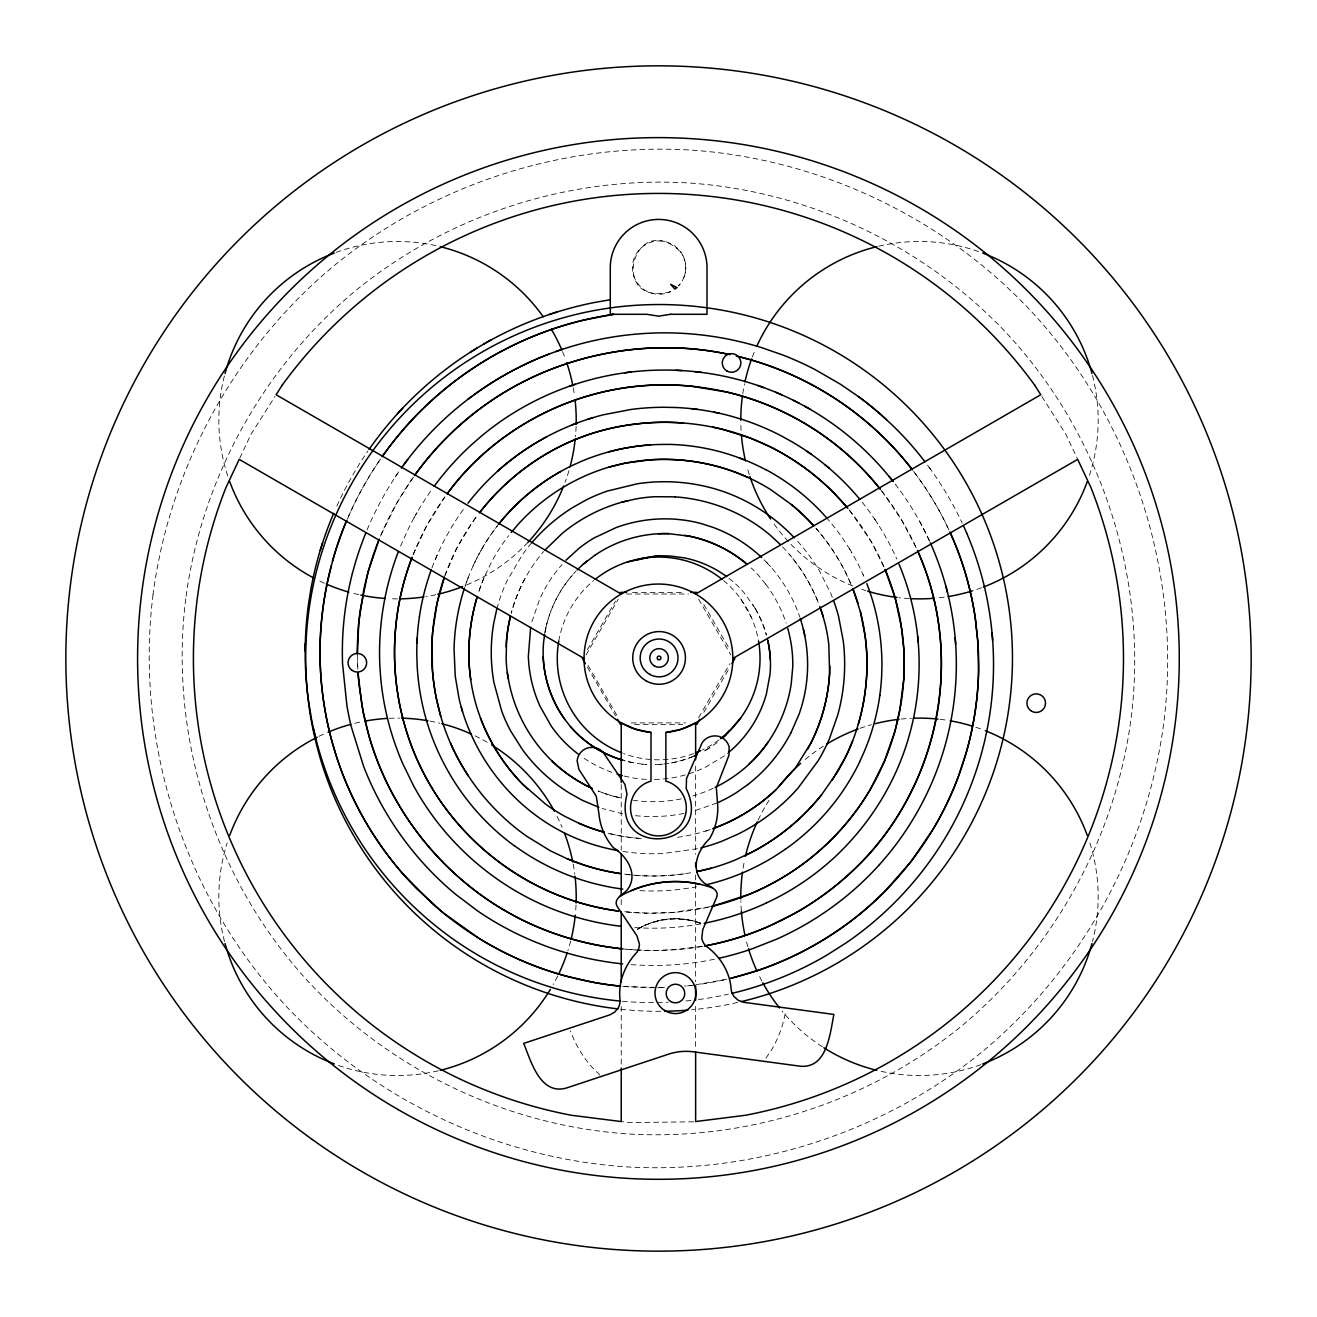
<?xml version="1.0" encoding="UTF-8"?>
<svg xmlns="http://www.w3.org/2000/svg" width="1317" height="1317" viewBox="0 0 1317 1317"><rect width="100%" height="100%" fill="white"/><g stroke="black" fill="none" stroke-linecap="round" stroke-linejoin="round"><path stroke-width="0.75" stroke-dasharray="5 3.75" d="M544.909 632.555L545.864 627.732M531.92 621.739L539.542 599.515A137.626 137.626 0 0 1 561.98 564.581M496.838 608.849L498.913 601.639A161.382 161.382 0 0 1 507.144 580.649L522.52 554.572A176.692 176.692 0 0 1 531.936 542.588M683.869 277.459C687.244 269.096 685.976 259.103 680.626 251.86M444.899 575.644L456.472 548.81L471.601 523.524A237.521 237.521 0 0 1 477.017 516.001A233.586 233.586 0 0 0 466.037 532.002A223.281 223.281 0 0 0 450.299 561.882A221.091 221.091 0 0 0 445.014 575.315M484.129 577.554L481.149 585.061A195.525 195.525 0 0 0 478.499 592.683A195.179 195.179 0 0 1 484.113 577.554L491.043 562.952A184.759 184.759 0 0 1 503.769 542.225L508.625 535.69M413.373 554.161L426.593 525.977L444.998 496.69M400.566 546.094L408.237 529.006A276.06 276.06 0 0 1 417.061 512.445M347.276 519.31L349.417 514.387A339.654 339.654 0 0 1 358.784 495.011A343.49 343.49 0 0 1 381.057 458.267M381.156 534.537L397.504 501.81L413.373 477.182M239.776 458.118L250.921 434.429L275.006 396.483M587.398 649.725L615.5 601.062M586.049 654.977L618.216 599.251M698.652 717.666L729.799 663.735M703.805 712.299L728.894 668.855M765.984 1058.078L771.466 1050.028A111.599 111.599 0 0 0 785.673 1010.699M680.066 284.077L678.485 285.888A26.653 26.653 0 0 0 668.46 242.624A26.653 26.653 0 0 0 632.456 268.635A26.653 26.653 0 0 0 670.402 291.732L670.6 291.633M705.797 750.229L716.58 743.002A97.376 97.376 0 0 0 719.922 740.302M637.444 929.588C655.981 917.587 680.099 915.825 700.743 923.135A74.41 74.41 0 0 0 637.658 929.012L645.988 924.781L659.356 920.616M716.975 802.991L692.446 811.519M670.402 291.732C607.614 307.948 633.526 207.296 680.609 251.843M705.517 831.093A180.544 180.544 0 0 0 710.867 829.331A177.96 177.96 0 0 1 705.517 831.093L698.29 833.167A171.638 171.638 0 0 1 676.115 837.497M709.929 906.754L673.283 912.467L645.659 913.208A258.609 258.609 0 0 1 634.926 912.697A258.231 258.231 0 0 1 624.209 911.743M726.77 979.222L693.927 985.1M697.516 848.724L663.373 853.498A201.452 201.452 0 0 1 620.027 850.963M684.165 873.846A220.68 220.68 0 0 1 656.837 875.97A224.269 224.269 0 0 1 623.863 874.076A224.186 224.186 0 0 0 665.99 875.64A221.042 221.042 0 0 0 684.165 873.846L693.17 872.381M701.204 946.528L674.288 949.787A290.497 290.497 0 0 1 662.039 950.397A292.736 292.736 0 0 1 643.618 950.364A297.724 297.724 0 0 1 625.196 949.162M693.631 1121.821L629.246 1122.578L621.229 1121.557M694.932 984.984L684.642 986.153M687.573 985.857L692.001 985.363M661.875 920.056L675.292 918.805M654.434 779.499L659.784 779.285A122.465 122.465 0 0 0 705.747 767.07L723.675 756.271A111.501 111.501 0 0 0 727.791 753.094M664.459 987.503L627.616 986.762A329.793 329.793 0 0 1 622.431 986.334M632.555 592.37L684.741 592.37M626.629 594.016L688.445 594.016M631.287 722.901L685.581 722.901M634.564 724.465L682.733 724.465M635.008 949.886L624.028 948.997M636.835 950.001L655.915 950.512L680.395 949.277A281.081 281.081 0 0 0 704.644 945.968M622.628 986.318L648.376 987.701A332.016 332.016 0 0 0 665.678 987.47M624.735 911.759L650.137 913.29L667.093 912.879A256.189 256.189 0 0 0 704.167 908.055A251.794 251.794 0 0 0 709.369 906.936M677.876 918.887L691.787 920.517L701.072 923.645M642.054 764.123A105.228 105.228 0 0 0 646.532 764.469A105.327 105.327 0 0 1 642.054 764.14L633.131 762.79A110.414 110.414 0 0 1 624.324 760.683M622.743 813.84L602.198 808.506M624.11 776.042L632.967 777.919A115.583 115.583 0 0 0 649.067 779.483M599.91 1075.084L591.662 1066.819A111.599 111.599 0 0 1 570.409 1030.783M782.578 546.851L789.657 554.655A171.589 171.589 0 0 1 818.483 603.104A171.572 171.572 0 0 0 789.624 554.687M849.564 510.403L871.245 541.682L884.3 567.611M765.72 584.106L758.757 575.677A124.045 124.045 0 0 0 751.118 567.907M881.913 491.241L901.141 519.178L916.155 547.674M914.969 473.182L922.74 483.981A317.973 317.973 0 0 1 946.232 524.232A321.677 321.677 0 0 1 949.096 530.257A318.006 318.006 0 0 0 931.251 497.085M755.135 608.306L744.023 592.65A102.067 102.067 0 0 0 734.013 582.493A107.023 107.023 0 0 0 727.889 577.521M1041.879 396.483L1065.947 434.429L1077.685 459.37M740.664 598.84L751.266 617.196M703.805 604.536L728.894 647.997M698.652 599.251L730.836 654.977M588.057 665.431L618.216 717.666M587.398 667.11L615.5 715.773M357.845 669.25L357.401 658.582M695.639 766.05L695.639 854.42M695.639 874.965L695.639 981.823M695.639 1006.484L695.639 1049.633M621.229 784.537L621.229 850.305M621.229 899.626L621.229 907.841M621.229 1006.484L621.229 1066.079M336.856 506.09A358.191 358.191 0 0 1 355.113 471.058A354.043 354.043 0 0 1 367.92 451.056M622.365 1001.266A343.688 343.688 0 0 0 645.248 1002.5A346.173 346.173 0 0 0 668.147 1002.237M698.52 999.537A346.173 346.173 0 0 0 713.567 997.183A339.49 339.49 0 0 0 728.482 994.154M690.948 1000.459A346.173 346.173 0 0 1 685.268 1001.052M723.823 979.93A330.534 330.534 0 0 1 698.356 984.523M367.081 529.911A321.842 321.842 0 0 1 399.331 470.959A316.409 316.409 0 0 0 395.38 476.836M380.465 536.167A296.572 296.572 0 0 1 383 530.307A301.988 301.988 0 0 1 391.347 513.037A306.334 306.334 0 0 1 400.763 496.295A311.421 311.421 0 0 1 414.937 474.91M930.477 469.148A327.999 327.999 0 0 0 927.201 464.703A331.95 331.95 0 0 1 942.774 487.438A333.415 333.415 0 0 1 962.134 522.997M357.664 666.6A307.157 307.157 0 0 1 357.335 653.923M631.139 964.62A311.816 311.816 0 0 0 637.938 965.048A306.235 306.235 0 0 0 651.553 965.443A302.235 302.235 0 0 0 671.95 964.917A297.296 297.296 0 0 0 715.674 958.974M413.11 554.77A263.268 263.268 0 0 1 419.036 541.04L421.44 535.97A273.195 273.195 0 0 1 429.326 521.071A270.676 270.676 0 0 1 444.504 497.382M413.999 517.894A279.928 279.928 0 0 1 427.004 496.493L430.56 491.323A285.855 285.855 0 0 1 432.371 488.772M881.106 490.22A280.834 280.834 0 0 1 891.576 504.378A282.612 282.612 0 0 1 915.002 545.139A277.525 277.525 0 0 1 916.648 548.695M895.198 484.08A293.296 293.296 0 0 1 921.702 525.187A293.098 293.098 0 0 1 930.312 542.834M634.745 927.58A272.981 272.981 0 0 0 650.697 928.189L656.689 928.172A266.396 266.396 0 0 0 686.486 926.114A265.425 265.425 0 0 0 704.151 923.266M431.976 567.907A240.616 240.616 0 0 1 437.442 554.539M435.285 559.511A247.794 247.794 0 0 1 447.072 535.081L449.739 530.339A244.847 244.847 0 0 1 464.687 507.588M849.218 509.926A241.554 241.554 0 0 1 857.515 520.643L860.462 524.792A246.427 246.427 0 0 1 868.808 537.599L871.426 541.995A245.637 245.637 0 0 1 880.925 560.071L883.065 564.713A245.077 245.077 0 0 1 885.106 569.405M862.174 502.205A254.477 254.477 0 0 1 877.715 523.771M874.57 519.013A259.219 259.219 0 0 1 886.522 538.455L889.238 543.493A262.84 262.84 0 0 1 896.745 558.935M639.947 890.654A235.183 235.183 0 0 0 660.591 890.852A237.126 237.126 0 0 0 676.016 889.815L691.326 887.773A230.376 230.376 0 0 0 696.38 886.868M468.21 577.587A212.053 212.053 0 0 0 465.099 586.213A209.057 209.057 0 0 1 475.569 560.746A204.876 204.876 0 0 1 482.071 548.563M482.038 548.547A203.295 203.295 0 0 1 497.546 525.598A203.048 203.048 0 0 0 471.667 569.059M816.03 528.413A208.909 208.909 0 0 1 844.938 571.166L851.473 585.308A204.81 204.81 0 0 0 844.971 571.166A209.502 209.502 0 0 0 816.03 528.413M826.203 517.334A218.523 218.523 0 0 1 851.819 552.844M849.399 548.596A218.556 218.556 0 0 1 856.643 561.338A217.453 217.453 0 0 1 864.331 577.554A217.914 217.914 0 0 0 863.047 574.558M832.328 597.309A175.326 175.326 0 0 0 830.797 593.523L819.898 571.726A186.602 186.602 0 0 0 795.764 539.279M525.006 578.525A157.76 157.76 0 0 0 511.226 613.278A157.447 157.447 0 0 1 525.022 578.525A154.237 154.237 0 0 1 531.706 567.281A149.595 149.595 0 0 1 543.592 551.543M683.935 813.429A162.139 162.139 0 0 1 633.214 815.421M713.254 788.257A142.006 142.006 0 0 1 692.89 795.962M681.301 798.843A142.006 142.006 0 0 1 633.395 800.324M615.549 796.653A142.006 142.006 0 0 0 621.459 798.135A146.269 146.269 0 0 1 598.132 790.99A146.467 146.467 0 0 0 615.5 796.834M765.671 584.139A133.758 133.758 0 0 1 786.134 623.155M766.247 562.046A146.516 146.516 0 0 1 799.699 616.768M545.913 627.732A120.045 120.045 0 0 1 572.566 574.903A115.221 115.221 0 0 1 575.973 571.183M764.008 559.758A143.355 143.355 0 0 1 770.626 566.738M611.928 772.355A127.025 127.025 0 0 1 582.608 757.259M709.435 747.858A105.228 105.228 0 0 1 703.229 751.563A105.327 105.327 0 0 0 705.731 750.13M694.075 756.04A105.228 105.228 0 0 1 655.471 764.584A105.327 105.327 0 0 0 662.863 764.123M719.016 739.858A101.376 101.376 0 0 1 702.521 749.817M693.615 753.587A101.376 101.376 0 0 1 623.682 753.587M558.754 641.116A101.376 101.376 0 0 1 593.72 580.567M723.576 580.567A101.376 101.376 0 0 1 758.543 641.116M755.102 608.322A112.143 112.143 0 0 1 766.445 635.173A111.994 111.994 0 0 0 752.567 604.207M929.654 541.336A297.84 297.84 0 0 0 927.58 536.875A294.366 294.366 0 0 0 918.558 519.458M692.726 756.6A105.327 105.327 0 0 1 668.74 763.366M633.164 762.675A109.854 109.854 0 0 1 624.34 760.617M544.892 632.835A119.847 119.847 0 0 1 572.582 574.92M913.603 471.354A310.351 310.351 0 0 1 916.336 475.025A315.701 315.701 0 0 1 931.267 497.069M348.314 516.89A338.42 338.42 0 0 1 363.541 486.253A344.922 344.922 0 0 1 375.543 466.448A344.033 344.033 0 0 1 381.93 457.015M737.668 1002.451A353.384 353.384 0 0 1 691.705 1009.793M660.706 1011.308A353.384 353.384 0 0 1 620.027 1009.151M576.105 426.428A178.684 178.684 0 0 1 575.447 436.668M568.911 470.745A178.684 178.684 0 0 1 565.075 482.252M527.87 542.423A178.684 178.684 0 0 1 464.341 585.9M435.878 594.708A178.684 178.684 0 0 1 425.951 596.601M397.454 598.873A178.684 178.684 0 0 1 389.223 598.675M358.784 594.625A178.684 178.684 0 0 1 350.849 592.666M324.361 583.201A178.684 178.684 0 0 1 317.183 579.793M227.742 475.898A178.684 178.684 0 0 1 224.516 375.477M336.164 252.354A178.684 178.684 0 0 1 438.265 246.197M562.507 351.557A178.684 178.684 0 0 1 565.339 358.817M573.241 387.774A178.684 178.684 0 0 1 574.245 393.75M1092.484 375.477A178.684 178.684 0 0 1 1089.258 475.898M981.56 587.744A178.684 178.684 0 0 1 971.979 590.987M944.124 597.161A178.684 178.684 0 0 1 935.959 598.116M909.306 598.577A178.684 178.684 0 0 1 899.116 597.704M865.648 590.576A178.684 178.684 0 0 1 861.861 589.325M852.659 585.9A178.684 178.684 0 0 1 772.717 522.125M749.274 474.614A178.684 178.684 0 0 1 746.986 466.86M741.092 430.527A178.684 178.684 0 0 1 740.796 422.313M742.755 393.75A178.684 178.684 0 0 1 744.533 383.79M752.336 356.989A178.684 178.684 0 0 1 755.25 349.762M878.735 246.197A178.684 178.684 0 0 1 980.836 252.354M576.023 904.96A178.684 178.684 0 0 1 575.463 913.109M570.64 941.079A178.684 178.684 0 0 1 567.907 950.644M557.684 976.045A178.684 178.684 0 0 1 553.239 984.457M438.265 1070.803A178.684 178.684 0 0 1 336.164 1064.646M224.516 941.523A178.684 178.684 0 0 1 227.133 842.995M318.961 736.335A178.684 178.684 0 0 1 326.188 732.993M354.8 723.313A178.684 178.684 0 0 1 362.784 721.535M389.223 718.325A178.684 178.684 0 0 1 399.495 718.144M429.935 721.09A178.684 178.684 0 0 1 439.829 723.214M475.042 735.824A178.684 178.684 0 0 1 488.459 743.002M557.124 816.474A178.684 178.684 0 0 1 562.145 827.323M573.191 864.084A178.684 178.684 0 0 1 574.772 874.208M1089.867 842.995A178.684 178.684 0 0 1 1092.484 941.523M980.836 1064.646A178.684 178.684 0 0 1 878.735 1070.803M822.269 1046.752A178.684 178.684 0 0 1 782.084 1011.077M761.917 981.116A178.684 178.684 0 0 1 758.477 974.35M747.924 946.841A178.684 178.684 0 0 1 746.36 941.079M741.356 911.068A178.684 178.684 0 0 1 740.829 900.861M743.101 868.117A178.684 178.684 0 0 1 744.599 860.083M758.115 820.047A178.684 178.684 0 0 1 770.577 798.02M805.214 759.432A178.684 178.684 0 0 1 823.784 745.916M859.985 728.317A178.684 178.684 0 0 1 871.377 724.729M901.157 719.066A178.684 178.684 0 0 1 911.348 718.308M940.058 719.312A178.684 178.684 0 0 1 948.191 720.448M975.831 727.247A178.684 178.684 0 0 1 983.453 729.964M153.035 594.609C134.4 743.265 184.627 897.865 287.09 1007.176C375.279 1100.386 498.419 1158.334 626.448 1166.878C754.542 1174.451 883.987 1132.39 983.157 1050.966C1081.718 968.818 1147.272 849.547 1163.849 722.309C1182.485 573.652 1132.258 419.053 1029.795 309.742C941.606 216.531 818.45 158.583 690.421 150.039C562.343 142.466 432.898 184.528 333.728 265.935C235.167 348.1 169.597 467.37 153.035 594.609M185.746 598.741C168.313 737.783 215.297 882.374 311.125 984.606C393.602 1071.775 508.79 1125.969 628.522 1133.97C748.319 1141.049 869.385 1101.72 962.134 1025.564C1054.308 948.717 1115.631 837.168 1131.122 718.177C1148.556 579.134 1101.588 434.544 1005.76 332.312C923.266 245.143 808.095 190.932 688.363 182.948C568.565 175.869 447.5 215.198 354.734 291.353C262.56 368.2 201.238 479.75 185.746 598.741M608.108 833.266A185.697 185.697 0 0 0 642.038 838.55A182.981 182.981 0 0 1 638.235 838.287A185.944 185.944 0 0 1 608.108 833.266"/><path stroke-width="1.5" d="M357.335 653.923L358.817 622.25L363.574 590.839A296.951 296.951 0 0 1 368.003 572.286L378.456 541.205M506.14 646.762A157.447 157.447 0 0 1 510.436 616.422A157.76 157.76 0 0 0 506.551 640.342L506.14 659.619A146.533 146.533 0 0 0 508.214 678.683M829.611 673.267L828.805 644.523A162.847 162.847 0 0 0 824.985 623.435L823.109 616.554A171.572 171.572 0 0 0 820.935 609.787M879.822 695.277L880.447 690.338A222.425 222.425 0 0 0 881.666 675.506L881.929 665.595A225.174 225.174 0 0 0 881.501 650.746L881.139 645.807A224.713 224.713 0 0 0 873.105 602.215A217.914 217.914 0 0 0 866.8 583.612M544.645 634.168L543.592 642.252A110.891 110.891 0 0 0 543.509 661.661A115.402 115.402 0 0 0 557.19 707.245A112.85 112.85 0 0 0 564.697 719.28L570.491 726.655A106.2 106.2 0 0 0 580.287 736.631A110.414 110.414 0 0 0 622.859 760.255M530.652 627.435L528.347 656.31A132.227 132.227 0 0 0 540.036 706.274L551.132 725.93A120.423 120.423 0 0 0 561.635 739.051L565.503 743.084A127.025 127.025 0 0 0 578.114 753.999M496.838 608.849L493.677 623.484A172.083 172.083 0 0 0 493.974 682.749L501.711 711.147A157.184 157.184 0 0 0 510.749 731.116L522.405 749.571A166.765 166.765 0 0 0 569.948 793.394L582.46 800.341L598.856 807.305M352.413 573.372L354.257 566.573A319.718 319.718 0 0 1 360.693 546.39L363.146 539.756A321.842 321.842 0 0 1 365.731 533.171M444.306 577.406L437.096 603.005L432.7 631.716A233.06 233.06 0 0 0 432.404 669.596A229.899 229.899 0 0 0 434.577 688.511A224.483 224.483 0 0 0 440.751 716.283A216.663 216.663 0 0 0 454.365 751.48A222.293 222.293 0 0 0 468.391 775.976M412.155 557.223C395.495 600.256 390.606 647.668 397.652 693.252A262.363 262.363 0 0 0 408.056 736.187C429.655 802.135 479.273 857.877 541.682 887.971A254.757 254.757 0 0 0 556.498 894.589L566.573 898.457A248.847 248.847 0 0 0 587.184 904.861A252.288 252.288 0 0 0 608.224 909.471L613.541 910.343A258.231 258.231 0 0 0 618.875 911.101C586.74 906.886 555.478 896.383 527.294 880.431A262.807 262.807 0 0 1 513.367 871.986A263.63 263.63 0 0 1 456.258 821.824A257.589 257.589 0 0 1 449.36 813.346A254.411 254.411 0 0 1 433.688 790.891A255.498 255.498 0 0 1 428.107 781.442A260.799 260.799 0 0 1 415.925 756.798A260.091 260.091 0 0 1 409.867 741.405C401.191 717.074 396.137 691.474 394.837 665.694A268.092 268.092 0 0 1 396.318 621.311A265.408 265.408 0 0 1 397.833 610.281A263.334 263.334 0 0 1 400.994 593.868A260.832 260.832 0 0 1 405.208 577.669A263.268 263.268 0 0 1 411.76 558.243M852.593 740.977L849.202 749.159A202.16 202.16 0 0 1 836.921 772.766L821.627 794.678A218.54 218.54 0 0 1 768.453 842.567M859.573 761.917L863.722 752.781A224.417 224.417 0 0 0 879.855 695.277M791.007 732.68L799.057 714.209A144.87 144.87 0 0 0 804.489 694.915A149.15 149.15 0 0 0 803.37 629.312M712.645 828.706A177.96 177.96 0 0 0 726.523 823.059A181.186 181.186 0 0 0 775.779 789.92L795.435 767.926L810.893 743.035M696.775 724.465L699.788 719.263M731.906 663.636L734.919 658.418M282.217 385.124L276.109 394.754L621.229 594.016M832.146 780.273L845.465 757.193A205.189 205.189 0 0 0 852.494 741.257A210.111 210.111 0 0 0 860.61 715.724A213.403 213.403 0 0 0 865.401 689.729A212.86 212.86 0 0 0 865.302 637.214L860.363 611.565L852.774 588.518A200.332 200.332 0 0 1 857.993 603.219M414.443 475.684C449.591 426.428 499.686 387.955 556.581 367.213A316.162 316.162 0 0 1 625.871 350.273M447.089 493.908L454.793 483.948A265.557 265.557 0 0 1 486.203 451.517A268.734 268.734 0 0 1 503.917 437.376L513.218 430.873A273.393 273.393 0 0 1 542.67 413.719A271.22 271.22 0 0 1 584.962 396.763L595.959 393.651A268.75 268.75 0 0 1 612.701 389.881A272.01 272.01 0 0 1 629.674 387.165L635.37 386.507A276.521 276.521 0 0 1 664.048 384.943A277.426 277.426 0 0 1 692.791 386.391L726.918 392.087A272.586 272.586 0 0 1 770.906 406.393L776.223 408.682A281.41 281.41 0 0 1 791.912 416.271A279.451 279.451 0 0 1 816.935 431.071A276.422 276.422 0 0 1 844.707 452.143A273.722 273.722 0 0 1 853.465 460.012A271.746 271.746 0 0 1 861.812 468.21A275.961 275.961 0 0 1 873.665 481.166L877.435 485.644A280.834 280.834 0 0 1 879.888 488.689M447.846 492.838C503.341 417.555 599.959 375.971 692.791 386.391A274.249 274.249 0 0 1 715.625 389.7C780.043 401.8 839.604 437.82 880.299 489.2M511.177 532.529L519.145 523.228A199.591 199.591 0 0 1 585.588 475.684A192.562 192.562 0 0 1 608.898 467.156L625.015 463.189L649.791 459.863A200.76 200.76 0 0 1 666.55 459.386A204.579 204.579 0 0 1 732.598 471.223A199.525 199.525 0 0 1 748.286 477.577A193.286 193.286 0 0 1 770.692 489.628L791.435 504.559A206.934 206.934 0 0 1 810.235 522.059A209.502 209.502 0 0 1 813.741 525.845A208.909 208.909 0 0 0 791.435 504.559M726.49 733.767L729.058 730.902M740.664 718.012L734.656 724.893A99.335 99.335 0 0 1 723.148 737.471A97.376 97.376 0 0 0 726.227 734.507M544.695 550.325L562.54 533.105A162.485 162.485 0 0 1 621.805 502.221L634.662 499.192A154.171 154.171 0 0 1 654.829 496.707L675.259 496.855M566.03 560.169L579.332 548.07A129.05 129.05 0 0 1 594.263 537.863L616.241 527.524A142.302 142.302 0 0 1 676.922 519.342L683.111 520.001A135.635 135.635 0 0 1 701.484 523.672L713.452 527.524A143.355 143.355 0 0 1 761.703 557.535M748.945 764.222L753.143 760.156A133.659 133.659 0 0 0 764.568 746.986A139.042 139.042 0 0 0 791.188 684.149L792.735 667.258A127.568 127.568 0 0 0 792.044 650.417A133.758 133.758 0 0 0 787.764 628.489M583.052 564.367L595.35 554.869M587.152 560.927L583.266 564.186A115.221 115.221 0 0 0 577.142 569.981M747.858 784.537L736.68 792.439A147.356 147.356 0 0 1 718.572 802.3M695.639 594.016L1040.776 394.754L1034.652 385.124M732.845 658.451L1077.685 459.37L1090.822 487.274A465.033 465.033 0 0 1 745.57 1115.252L695.639 1121.557L695.639 1051.69M619.583 896.548C647.404 880.382 682.173 877.138 712.497 887.872M710.867 868.315A205.88 205.88 0 0 0 736.532 859.408L752.863 851.671A218.243 218.243 0 0 0 821.61 794.678M795.55 461.46A237.636 237.636 0 0 0 769.572 446.529L750.344 438.084L722.44 429.309A242.394 242.394 0 0 0 643.338 423.218A238.706 238.706 0 0 0 613.985 427.597C588.172 433.128 563.33 443.154 540.958 457.164A235.331 235.331 0 0 0 525.236 467.914A237.933 237.933 0 0 0 483.01 508.329A233.586 233.586 0 0 0 479.372 512.906M635.173 560.334L639.189 559.182A101.063 101.063 0 0 1 652.458 556.63L656.953 556.169A97.26 97.26 0 0 1 670.583 556.07L684.231 557.865A107.023 107.023 0 0 1 726.638 576.566M621.525 502.304L628.061 500.608M713.765 905.898L749.867 894.062A249.802 249.802 0 0 0 769.079 885.106L778.38 880.036A252.37 252.37 0 0 0 796.275 868.776A253.49 253.49 0 0 0 813.149 856.066C844.23 830.566 869.253 797.592 884.761 760.452A248.979 248.979 0 0 0 895 730.968L900.663 705.632A252.156 252.156 0 0 0 903.692 679.918A252.271 252.271 0 0 0 904.153 669.596L904.236 664.427A244.6 244.6 0 0 0 903.791 648.968L900.894 623.402A239.085 239.085 0 0 0 892.284 588.584L890.638 583.727A245.077 245.077 0 0 0 885.106 569.405L895.165 598L901.701 628.489A240.748 240.748 0 0 1 903.791 648.968L903.725 679.424L899.741 710.752A252.831 252.831 0 0 1 895 730.968L884.53 760.996L870.833 788.471A244.271 244.271 0 0 1 856.511 810.367L850.123 818.697A251.794 251.794 0 0 1 817.198 852.675C794.398 872.167 768.14 887.592 739.973 897.914A251.794 251.794 0 0 1 711.098 906.524M627.32 562.013L648.046 557.601M621.229 782.496L621.229 722.901L635.452 729.223L650.993 732.45L650.993 781.228L649.824 781.475A27.904 27.904 0 0 0 635.864 824.409A27.904 27.904 0 0 0 681.004 824.409A27.904 27.904 0 0 0 667.06 781.475L665.875 781.228L665.875 732.45L681.432 729.223L695.639 722.901L695.639 759.893M610.281 299.749L595.696 302.251A359.228 359.228 0 0 0 572.253 307.618A362.652 362.652 0 0 0 549.238 314.533M728.136 354.24C664.887 340.856 597.638 348.445 538.554 374.505A301.297 301.297 0 0 0 452.999 431.416L448.389 435.927A312.985 312.985 0 0 0 435.087 449.904L430.857 454.744A311.421 311.421 0 0 0 414.937 474.91M620.521 592.37L626.53 592.37M690.767 592.37L696.775 592.37M675.226 407.496L664.081 407.266A254.346 254.346 0 0 0 647.371 407.842A253.737 253.737 0 0 0 630.777 409.505L603.548 414.74A244.089 244.089 0 0 0 587.596 419.333M595.383 554.934A124.473 124.473 0 0 1 658.385 533.764A119.386 119.386 0 0 1 668.871 533.681L689.812 536.249A129.148 129.148 0 0 1 747.085 564.285A129 129 0 0 0 684.593 535.344M620.389 948.652C589.259 945.112 558.688 936.716 530.175 923.727A288.489 288.489 0 0 1 513.531 915.463L502.732 909.356A290.102 290.102 0 0 1 476.952 892.07A298.564 298.564 0 0 1 448.537 867.821C420.057 840.23 396.993 807.025 381.321 770.593A289.625 289.625 0 0 1 369.172 736.565L363.212 712.102L359.129 685.531A307.157 307.157 0 0 1 358.026 672.921L361.763 704.299A299.881 299.881 0 0 0 367.081 728.976A297.955 297.955 0 0 0 372.415 747.085L376.613 758.938A291.534 291.534 0 0 0 389.289 787.648A295.897 295.897 0 0 0 395.215 798.695L401.586 809.494A299.255 299.255 0 0 0 411.958 825.166A303.651 303.651 0 0 0 435.483 854.387C463.419 884.991 497.727 909.849 535.821 926.23A293.707 293.707 0 0 0 553.091 933.045A296.506 296.506 0 0 0 570.738 938.741L576.698 940.404A300.128 300.128 0 0 0 606.874 946.824L619.072 948.503A297.724 297.724 0 0 0 623.155 948.948M614.841 925.505L620.801 926.279M339.819 538.357A342.618 342.618 0 0 0 323.636 603.433A338.239 338.239 0 0 0 320.13 660.261A341.103 341.103 0 0 0 321.299 681.548A339.885 339.885 0 0 0 332.757 744.286L336.889 757.835A334.008 334.008 0 0 0 349.647 790.793A336.889 336.889 0 0 0 380.992 845.893A335.868 335.868 0 0 0 393.651 862.8L398.096 868.232A330.057 330.057 0 0 0 416.979 889.041L442.924 912.615L479.042 938.379A330.254 330.254 0 0 0 524.413 961.772C555.066 974.629 587.629 982.91 620.702 986.17A329.793 329.793 0 0 1 593.226 982.301M593.226 982.301L566.129 976.127A334.09 334.09 0 0 1 546.16 970.036A328.048 328.048 0 0 1 533.072 965.262A329.217 329.217 0 0 1 501.283 950.956L495.11 947.68A332.444 332.444 0 0 1 477.017 937.111L471.124 933.341A335.572 335.572 0 0 1 453.953 921.258A335.028 335.028 0 0 1 432.256 903.511L402.656 873.599A336.411 336.411 0 0 1 348.626 788.455A333.201 333.201 0 0 1 334.748 751.085L331.555 739.94A338.502 338.502 0 0 1 320.953 627.336A341.91 341.91 0 0 1 331.341 565.8M740.648 357.105C800.374 372.168 855.309 405.323 896.63 450.974A310.351 310.351 0 0 1 912.483 469.906M617.113 774.116L622.348 775.631M567.067 858.733L584.369 865.17A220.597 220.597 0 0 0 602.132 870.125A224.269 224.269 0 0 0 620.225 873.566A224.186 224.186 0 0 1 611.154 872.035A221.009 221.009 0 0 1 593.21 867.837A216.564 216.564 0 0 1 567.067 858.733L550.358 850.798L526.635 836.213A225.981 225.981 0 0 1 463.403 768.009A221.602 221.602 0 0 1 450.398 742.92M748.286 477.577L740.5 474.235A201.485 201.485 0 0 0 724.58 468.539A204.267 204.267 0 0 0 708.266 464.226A205.666 205.666 0 0 0 674.93 459.666A202.357 202.357 0 0 0 649.791 459.863A196.628 196.628 0 0 0 633.214 461.74A189.632 189.632 0 0 0 608.898 467.156M579.068 823.323A185.697 185.697 0 0 0 604.388 832.278A185.944 185.944 0 0 1 579.068 823.339L565.24 816.556A175.82 175.82 0 0 1 545.666 804.177L522.223 783.813A190.175 190.175 0 0 1 480.475 717.995L477.873 710.538A180.791 180.791 0 0 1 470.729 679.737L469.774 671.835A190.751 190.751 0 0 1 468.951 647.931A194.175 194.175 0 0 1 470.037 631.946A195.179 195.179 0 0 1 477.281 596.535A195.525 195.525 0 0 0 468.951 647.931L468.885 655.915A188.94 188.94 0 0 0 470.729 679.737M765.72 469.725L761.44 467.502A219.297 219.297 0 0 0 739.413 457.921M584.04 658.451L239.2 459.37L226.063 487.274A465.033 465.033 0 0 0 571.298 1115.252L621.229 1121.557L621.229 1068.136M514.256 845.613L518.536 848.658A239.2 239.2 0 0 0 536.233 859.853A238.361 238.361 0 0 0 559.56 871.574L564.367 873.615A234.624 234.624 0 0 0 593.951 883.493L604.059 885.897A230.87 230.87 0 0 0 622.776 889.09M924.995 461.79A327.999 327.999 0 0 0 892.053 424.897L881.287 414.97A330.765 330.765 0 0 0 858.503 396.615L840.444 384.235L815.19 369.649A325.101 325.101 0 0 0 782.035 354.717L761.44 347.573A331.193 331.193 0 0 0 733.371 340.198A329.497 329.497 0 0 0 704.809 335.341C664.229 330.271 622.711 332.987 583.118 343.21A321.233 321.233 0 0 0 555.659 351.623M780.141 544.316L769.852 534.867A158.567 158.567 0 0 0 753.044 522.487L747.118 518.882A166.666 166.666 0 0 0 675.242 496.888M847.934 508.378L834.303 493.348A242.41 242.41 0 0 0 795.55 461.46M564.697 719.28L559.511 711.378A115.402 115.402 0 0 1 543.197 656.821M582.377 658.418L585.39 663.636M617.508 719.263L620.521 724.465M917.998 551.741C966.546 659.274 937.375 794.875 849.695 873.583A289.987 289.987 0 0 1 816.491 899.906L811.437 903.281A298.136 298.136 0 0 1 795.863 912.747L768.651 926.361A291.798 291.798 0 0 1 740.154 937.111A287.172 287.172 0 0 1 722.539 942.099A281.081 281.081 0 0 1 704.644 945.968C762.494 935.399 816.853 906.787 858.421 865.22A279.072 279.072 0 0 0 874.718 847.424A284.028 284.028 0 0 0 902.392 808.062A288.407 288.407 0 0 0 918.575 775.894A285.805 285.805 0 0 0 925.127 759.135A282.562 282.562 0 0 0 930.592 742.031A281.805 281.805 0 0 0 936.173 718.802A282.101 282.101 0 0 0 940.322 689.301M440.751 716.283L436.24 697.862A229.158 229.158 0 0 1 432.404 669.596L432.058 640.951A232.582 232.582 0 0 1 435.252 612.421A227.94 227.94 0 0 1 441.969 584.435A221.091 221.091 0 0 1 444.372 577.142M357.384 653.084L357.368 647.585A307.157 307.157 0 0 1 360.315 609.639L368.003 572.286A294.432 294.432 0 0 1 373.649 554.029A296.572 296.572 0 0 1 379.247 539.114M695.639 862.635L695.639 866.751M695.639 985.939L695.639 1000.311M621.229 854.42L621.229 895.511M621.229 911.957L621.229 981.823M631.255 890.621A111.616 111.616 0 0 1 699.936 884.217M282.217 385.124A465.033 465.033 0 0 1 1034.668 385.124M650.664 732.45A74.41 74.41 0 0 1 595.333 619.023A74.41 74.41 0 0 1 721.535 619.023A74.41 74.41 0 0 1 666.221 732.45M305.198 651.108A355.722 355.722 0 0 1 308.491 604.141L310.977 588.617A349.219 349.219 0 0 1 316.014 565.553A352.298 352.298 0 0 1 322.583 542.851M332.411 561.289A339.885 339.885 0 0 1 346.47 520.725M320.229 550.374A358.339 358.339 0 0 1 333.678 513.317M369.04 449.443A354.043 354.043 0 0 1 382.045 431.943A359.508 359.508 0 0 1 402.837 407.974M382.16 456.686A343.474 343.474 0 0 1 417.835 413.818A339.44 339.44 0 0 1 433.491 398.853A345.581 345.581 0 0 1 517.729 343.128L524.331 340.115A342.321 342.321 0 0 1 558.276 327.192A347.77 347.77 0 0 1 579.266 321.183L586.345 319.471A351.096 351.096 0 0 1 607.795 315.207L613.689 314.302L583.447 320.146A348.215 348.215 0 0 0 561.108 326.303A342.947 342.947 0 0 0 507.308 348.198A344.577 344.577 0 0 0 410.888 421.078A344.214 344.214 0 0 0 395.759 438.627A344.033 344.033 0 0 0 383.033 455.435M397.438 413.785A360.562 360.562 0 0 1 444.092 370.686L450.447 365.879A356.759 356.759 0 0 1 476.919 348.132M470.153 352.347A353.516 353.516 0 0 1 490.731 340.148M483.767 344.05A361.385 361.385 0 0 1 534.175 319.965A365.188 365.188 0 0 1 556.844 312.063M305.314 643.256A355.129 355.129 0 0 0 305.873 674.6A353.927 353.927 0 0 0 308.112 697.977M313.495 728.778A352.775 352.775 0 0 0 335.423 795.353A351.359 351.359 0 0 0 365.517 849.712A343.408 343.408 0 0 0 374.505 862.355A350.668 350.668 0 0 0 384.037 874.587A350.404 350.404 0 0 0 451.501 937.934A344.033 344.033 0 0 0 484.03 958.578L490.797 962.266A347.408 347.408 0 0 0 511.556 972.374A348.248 348.248 0 0 0 532.891 981.099A351.129 351.129 0 0 0 547.411 986.104A345.268 345.268 0 0 0 592.024 997.216A339.588 339.588 0 0 0 614.743 1000.508A343.688 343.688 0 0 0 620.455 1001.085M310.565 713.567A351.359 351.359 0 0 1 308.211 698.109M315.273 736.384A347.655 347.655 0 0 1 310.466 713.452M732.186 993.298A339.49 339.49 0 0 0 757.785 986.153L764.996 983.733A343.902 343.902 0 0 0 826.813 955.154L845.958 942.988A336.033 336.033 0 0 0 870.109 924.88A339.407 339.407 0 0 0 903.001 893.897A341.646 341.646 0 0 0 917.817 876.875A339.885 339.885 0 0 0 939.877 846.485A335.621 335.621 0 0 0 951.417 827.191M842.353 927.349A327.818 327.818 0 0 1 776.355 963.583A322.599 322.599 0 0 1 756.995 970.744L730.54 978.383A324.986 324.986 0 0 0 756.995 970.744C788.043 960.323 817.478 945.211 844.065 926.131A323.258 323.258 0 0 0 885.534 890.654L911.084 861.433L932.963 829.414A320.607 320.607 0 0 0 958.2 777.014L966.612 751.316A324.41 324.41 0 0 0 971.962 729.371A319.669 319.669 0 0 0 976.901 697.812A315.965 315.965 0 0 0 978.58 670.946L978.004 644.095L975.518 619.797A320.08 320.08 0 0 0 970.678 593.424A315.8 315.8 0 0 0 967.435 580.435A313.742 313.742 0 0 0 963.649 567.594A317.463 317.463 0 0 0 951.845 536.332A321.677 321.677 0 0 0 950.495 533.286M842.37 927.366A324.163 324.163 0 0 0 898.079 877.188L902.524 872.019A326.023 326.023 0 0 0 919.2 850.502A327.489 327.489 0 0 0 930.477 833.496A320.393 320.393 0 0 0 946.791 803.749L949.672 797.608A322.912 322.912 0 0 0 974.827 713.633A317.463 317.463 0 0 0 978.646 666.665A320.541 320.541 0 0 0 977.691 639.815L975.173 617.41A320.344 320.344 0 0 0 970.135 591.103L967.435 580.435A318.006 318.006 0 0 0 949.87 531.92M951.483 827.06A337.843 337.843 0 0 0 985.643 736.565A335.242 335.242 0 0 0 990.779 707.213A332.789 332.789 0 0 0 993.479 670.139A337.185 337.185 0 0 0 992.047 633.049M992.656 640.457A336.74 336.74 0 0 0 989.232 611.006L987.98 603.696A331.983 331.983 0 0 0 977.066 560.713A330.896 330.896 0 0 0 966.662 533.089M352.396 573.372A313.841 313.841 0 0 0 342.568 663.883L346.914 705.632A316.541 316.541 0 0 0 351.112 726.177L363.525 766.115A308.458 308.458 0 0 0 374.703 791.632A312.722 312.722 0 0 0 384.548 810.021L388.103 816.013A316.195 316.195 0 0 0 425.621 865.812L430.379 870.866A309.66 309.66 0 0 0 455.682 894.358L477.659 910.969A307.766 307.766 0 0 0 531.838 940.552A314.845 314.845 0 0 0 551.016 947.96A315.504 315.504 0 0 0 597.292 960.225L604.026 961.41A311.816 311.816 0 0 0 622.645 963.879M401.389 468.062A316.409 316.409 0 0 1 407.694 459.485M403.463 465.181A312.771 312.771 0 0 1 416.567 448.373A318.088 318.088 0 0 1 430.791 432.503A323.916 323.916 0 0 1 446.084 417.571A324.212 324.212 0 0 1 467.963 399.298A326.863 326.863 0 0 1 503.654 375.575A324.904 324.904 0 0 1 522.635 365.533A320.838 320.838 0 0 1 542.258 356.742A316.426 316.426 0 0 1 562.441 349.285M548.926 354.092A322.863 322.863 0 0 0 503.67 375.592A326.27 326.27 0 0 0 467.963 399.298M625.954 350.256A314.319 314.319 0 0 1 658.467 347.803A306.812 306.812 0 0 1 710.604 351.046L717.074 352.1A305.495 305.495 0 0 1 729.931 354.602M736.335 356.051A308.573 308.573 0 0 1 755.332 361.22A312.359 312.359 0 0 1 774.017 367.575L780.141 369.962A314.977 314.977 0 0 1 849.185 408.254A317.183 317.183 0 0 1 889.107 442.94A316.92 316.92 0 0 1 902.507 457.641A313.446 313.446 0 0 1 910.92 467.914M963.682 526.339A333.415 333.415 0 0 1 966.662 533.089M718.983 958.249A304.145 304.145 0 0 0 732.153 954.99A303.536 303.536 0 0 0 751.595 949.03L776.783 939.103A306.565 306.565 0 0 0 840.213 901.075A307.091 307.091 0 0 0 855.704 888.201A301.099 301.099 0 0 0 879.46 864.594M879.46 864.594A298.251 298.251 0 0 0 911.463 821.808L914.92 816.096A304.869 304.869 0 0 0 924.485 798.497A301.165 301.165 0 0 0 940.009 761.703L942.099 755.382A294.712 294.712 0 0 0 947.532 736.219L949.063 729.766A299.881 299.881 0 0 0 955.681 683.918A298.202 298.202 0 0 0 956.257 657.512A296.786 296.786 0 0 0 955.154 637.774M940.305 689.285A285.443 285.443 0 0 0 937.655 618.233A280.85 280.85 0 0 0 934.23 600.815A277.525 277.525 0 0 0 917.455 550.49M955.665 644.342A294.234 294.234 0 0 0 951.615 611.664A297.148 297.148 0 0 0 945.804 586.016M398.261 551.889A283.089 283.089 0 0 0 387.231 587.596A284.143 284.143 0 0 0 381.7 618.183A279.303 279.303 0 0 0 379.576 649.1A276.224 276.224 0 0 0 379.938 667.67L380.893 679.984A277.196 277.196 0 0 0 388.515 722.44A279.056 279.056 0 0 0 395.759 745.965A280.719 280.719 0 0 0 402.525 763.103L413.242 785.162A273.047 273.047 0 0 0 429.293 811.19A270.397 270.397 0 0 0 448.126 835.176A276.191 276.191 0 0 0 465 852.741A277.393 277.393 0 0 0 508.049 886.325A275.401 275.401 0 0 0 523.722 895.511L529.072 898.342A267.845 267.845 0 0 0 545.452 906.063A270.281 270.281 0 0 0 591.218 921.077A273.393 273.393 0 0 0 614.841 925.505M434.215 486.236A285.855 285.855 0 0 1 449.986 466.679A287.534 287.534 0 0 1 472.062 444.257L481.578 435.976A286.135 286.135 0 0 1 496.509 424.354L501.662 420.699A284.406 284.406 0 0 1 575.266 384.301M569.224 386.309A286.349 286.349 0 0 1 631.156 371.987M624.834 372.793A288.028 288.028 0 0 1 656.64 370.159L663.044 370.061A293.79 293.79 0 0 1 682.239 370.604M675.835 370.275A290.003 290.003 0 0 1 701.368 372.398M695.014 371.657A287.814 287.814 0 0 1 763.712 387.577M757.637 385.437A291.765 291.765 0 0 1 781.656 394.82M775.729 392.268A292.736 292.736 0 0 1 799.106 403.232M793.344 400.302A295.535 295.535 0 0 1 810.416 409.488M804.819 406.262A292.275 292.275 0 0 1 893.173 481.528A293.296 293.296 0 0 0 889.107 476.441M930.329 542.834A297.84 297.84 0 0 1 947.466 592.387M704.151 923.266A265.425 265.425 0 0 0 715.773 920.731L721.551 919.266A272.076 272.076 0 0 0 738.639 914.097A270.512 270.512 0 0 0 766.181 903.067M766.165 903.034A265.112 265.112 0 0 0 834.649 857.235A264.75 264.75 0 0 0 851.111 840.427A267.367 267.367 0 0 0 872.908 812.803L876.167 807.947A267.779 267.779 0 0 0 885.304 792.949A262.972 262.972 0 0 0 898.243 766.79L900.466 761.391A254.56 254.56 0 0 0 906.392 744.961A258.544 258.544 0 0 0 911.199 728.202A262.676 262.676 0 0 0 913.784 716.876A263.285 263.285 0 0 0 917.422 693.96A264.701 264.701 0 0 0 919.085 659.29A261.589 261.589 0 0 0 918.607 647.75A260.075 260.075 0 0 0 917.636 636.259M918.179 641.988A255.021 255.021 0 0 0 910.195 596.716L908.631 591.185A260.453 260.453 0 0 0 899.017 564.186M419.415 616.619A240.616 240.616 0 0 1 431.35 569.602M467.963 503.242A244.847 244.847 0 0 1 501.711 467.568A245.686 245.686 0 0 1 510.206 460.621A249.983 249.983 0 0 1 546.999 436.618M567.314 442.973A227.1 227.1 0 0 0 554.128 449.525A231.331 231.331 0 0 0 541.402 456.884A235.233 235.233 0 0 0 525.236 467.914A237.521 237.521 0 0 0 480.573 511.358M567.298 442.94A228.467 228.467 0 0 1 633.493 424.354A242.032 242.032 0 0 1 663.175 422.28A244.172 244.172 0 0 1 683.079 423.004M577.159 422.987A252.288 252.288 0 0 0 561.849 429.309L556.844 431.63A249.654 249.654 0 0 0 542.176 439.252A249.111 249.111 0 0 0 497.612 471.19M572.006 424.979A248.452 248.452 0 0 1 592.88 417.687M675.292 407.48A253.737 253.737 0 0 1 697.533 409.422M691.935 408.747A253.325 253.325 0 0 1 719.526 413.308M712.695 427.12A238.245 238.245 0 0 1 727.28 430.56L732.087 431.91A231.776 231.776 0 0 1 746.344 436.585L755.678 440.224A231.446 231.446 0 0 1 769.391 446.43A238.377 238.377 0 0 1 803.831 467.222M714.044 412.139A250.181 250.181 0 0 1 730.408 415.974L741.175 419.135A250.362 250.362 0 0 1 767.416 429.177A253.012 253.012 0 0 1 782.594 436.585L792.455 442.084A257.918 257.918 0 0 1 811.42 454.381M806.778 451.155A257.424 257.424 0 0 1 829.266 468.309M803.831 467.222A241.554 241.554 0 0 1 847.045 507.325M824.903 464.687A252.963 252.963 0 0 1 859.787 499.258M417.209 638.037A242.493 242.493 0 0 0 416.798 654.137L417.11 664.871A243.135 243.135 0 0 0 419.135 686.19A242.279 242.279 0 0 0 420.847 696.742A237.669 237.669 0 0 0 423.02 707.196A232.879 232.879 0 0 0 427.152 722.654L428.766 727.725A239.661 239.661 0 0 0 448.159 771.35A237.34 237.34 0 0 0 514.206 845.712M416.962 643.404A246.542 246.542 0 0 1 418.082 627.304A245.785 245.785 0 0 1 419.432 616.619M706.422 884.728A228.236 228.236 0 0 0 726.128 879.114A223.544 223.544 0 0 0 735.759 875.657A229.339 229.339 0 0 0 772.338 857.68A231.512 231.512 0 0 0 785.13 849.35M768.453 842.584A214.473 214.473 0 0 1 744.78 855.704M859.655 761.95A227.183 227.183 0 0 1 785.146 849.366M464.522 587.958A212.053 212.053 0 0 0 454.052 648.985L455.238 676.148L459.007 698.372A191.821 191.821 0 0 0 462.497 711.41M498.501 524.396A203.295 203.295 0 0 1 519.474 501.695A212.086 212.086 0 0 1 560.844 471.404M743.875 459.699A214.523 214.523 0 0 0 669.415 444.389L664.673 444.422A213.502 213.502 0 0 0 650.466 444.899A217.256 217.256 0 0 0 641.033 445.755A215.379 215.379 0 0 0 617.739 449.673A213.634 213.634 0 0 0 581.9 461.115L573.339 464.95A210.358 210.358 0 0 0 556.778 473.741A211.708 211.708 0 0 0 506.452 514.931A203.048 203.048 0 0 0 500.427 521.976M765.786 469.593A218.523 218.523 0 0 1 826.203 517.334M461.23 707.081A197.748 197.748 0 0 0 468.523 728.334A204.234 204.234 0 0 0 480.293 752.517A207.098 207.098 0 0 0 512.56 795.139C531.13 814.005 553.453 829.183 578.015 839.11A198.34 198.34 0 0 0 602.939 847.341A201.452 201.452 0 0 0 618.315 850.667M527.804 789.262A189.944 189.944 0 0 1 480.491 717.995M700.858 847.901A184.742 184.742 0 0 0 722.095 841.135L737.767 834.254A196.612 196.612 0 0 0 798.184 787.912L818.12 760.798A179.556 179.556 0 0 0 829.545 738.458L837.793 714.851A191.442 191.442 0 0 0 843.242 640.885L838.633 616.718A175.326 175.326 0 0 0 833.76 601.112M807.436 749.505A172.955 172.955 0 0 0 816.935 729.75A176.643 176.643 0 0 0 829.611 673.267M819.734 606.429A171.589 171.589 0 0 1 823.109 616.554M531.936 542.588A176.692 176.692 0 0 1 572.467 507.671L585.884 500.098A166.041 166.041 0 0 1 607.236 491.093L637.461 483.751A181.647 181.647 0 0 1 707.789 486.961C731.001 492.624 752.929 503.209 771.943 517.663A186.602 186.602 0 0 1 794.381 537.813M507.358 672.345A150.105 150.105 0 0 0 556.367 765.045A146.269 146.269 0 0 0 592.485 788.554M715.049 787.401A142.006 142.006 0 0 0 749.225 764.107L753.143 760.156A134.202 134.202 0 0 0 767.976 742.294M790.99 732.68A156.756 156.756 0 0 1 747.858 784.537M800.209 618.315A146.516 146.516 0 0 1 804.769 635.716M658.385 533.764A119.353 119.353 0 0 1 668.855 533.681M696.742 754.855A105.228 105.228 0 0 1 694.075 756.04M729.141 752.007A111.501 111.501 0 0 0 739.15 742.525L742.59 738.689A117.361 117.361 0 0 0 766.379 694.01L770.033 674.304A106.644 106.644 0 0 0 770.346 659.438A112.143 112.143 0 0 0 767.646 639.93A111.994 111.994 0 0 1 770.33 659.438M758.543 641.116A101.376 101.376 0 0 1 720.564 738.689M700.759 750.641A101.376 101.376 0 0 1 695.409 752.896M621.887 752.896A101.376 101.376 0 0 1 558.754 641.116M595.218 579.348A101.376 101.376 0 0 1 722.078 579.348M652.458 556.63A98.973 98.973 0 0 1 661.48 555.922M858.503 396.615A332.016 332.016 0 0 1 886.72 419.876M608.586 451.929A216.136 216.136 0 0 1 650.466 444.899M622.875 760.205A109.854 109.854 0 0 1 570.491 726.655M590.625 787.681A146.467 146.467 0 0 1 551.79 760.831M829.842 666.056A176.066 176.066 0 0 1 810.86 743.035M775.746 789.887A180.544 180.544 0 0 1 714.39 828.064M860.363 611.565A203.872 203.872 0 0 1 865.269 636.934L866.224 645.906A214.144 214.144 0 0 1 862.553 707.114A212.992 212.992 0 0 1 858.289 724.251M339.802 538.439A338.42 338.42 0 0 1 346.783 520.445M618.101 1008.921A353.384 353.384 0 0 1 352.874 481.528A353.384 353.384 0 0 1 942.165 446.397A353.384 353.384 0 0 1 741.455 1001.578M687.836 1010.139A353.384 353.384 0 0 1 664.591 1011.275M575.249 438.709A178.684 178.684 0 0 1 570.014 466.86M563.643 486.006A178.684 178.684 0 0 1 527.87 542.423M462.53 586.625A178.684 178.684 0 0 1 437.853 594.263M423.959 596.897A178.684 178.684 0 0 1 399.495 598.856M385.14 598.445A178.684 178.684 0 0 1 360.776 595.054M348.906 592.123A178.684 178.684 0 0 1 326.188 584.007M313.709 577.998A178.684 178.684 0 0 1 229.701 481.545M225.042 373.501A178.684 178.684 0 0 1 334.337 253.029M440.24 246.674A178.684 178.684 0 0 1 543.279 316.804M551.346 329.25A178.684 178.684 0 0 1 561.75 349.762M566.672 362.57A178.684 178.684 0 0 1 572.879 385.782M575.052 399.825A178.684 178.684 0 0 1 576.171 424.37M1087.299 481.545A178.684 178.684 0 0 1 983.453 587.036M971.979 590.987A178.684 178.684 0 0 1 948.191 596.552M933.918 598.28A178.684 178.684 0 0 1 911.348 598.692M897.091 597.457A178.684 178.684 0 0 1 867.557 591.152M770.577 518.98A178.684 178.684 0 0 1 749.9 476.54M745.488 460.917A178.684 178.684 0 0 1 741.372 434.61M740.78 420.255A178.684 178.684 0 0 1 742.459 395.775M744.961 381.815A178.684 178.684 0 0 1 751.661 358.817M756.831 346.19A178.684 178.684 0 0 1 876.76 246.674M982.663 253.029A178.684 178.684 0 0 1 1091.958 373.501M575.266 915.15A178.684 178.684 0 0 1 571.134 939.12M567.298 952.537A178.684 178.684 0 0 1 558.523 974.35M550.374 989.38A178.684 178.684 0 0 1 440.24 1070.326M334.337 1063.971A178.684 178.684 0 0 1 225.042 943.499M229.701 835.455A178.684 178.684 0 0 1 317.183 737.207M328.015 732.203A178.684 178.684 0 0 1 350.849 724.334M364.793 721.156A178.684 178.684 0 0 1 387.182 718.423M401.553 718.177A178.684 178.684 0 0 1 427.943 720.745M441.788 723.692A178.684 178.684 0 0 1 471.519 734.162M491.653 744.928A178.684 178.684 0 0 1 554.424 811.305M564.367 832.854A178.684 178.684 0 0 1 572.796 862.075M575.019 876.249A178.684 178.684 0 0 1 576.105 902.902M1091.958 943.499A178.684 178.684 0 0 1 982.663 1063.971M876.76 1070.326A178.684 178.684 0 0 1 823.866 1047.789M779.549 1007.966A178.684 178.684 0 0 1 762.823 982.795M756.831 970.81A178.684 178.684 0 0 1 748.5 948.75M744.961 935.185A178.684 178.684 0 0 1 741.356 911.068M740.796 898.803A178.684 178.684 0 0 1 742.492 872.167M745.488 856.083A178.684 178.684 0 0 1 757.275 821.857M778.347 787.22A178.684 178.684 0 0 1 800.654 763.366M826.911 743.973A178.684 178.684 0 0 1 858.108 728.992M875.212 723.692A178.684 178.684 0 0 1 899.116 719.296M913.389 718.226A178.684 178.684 0 0 1 938 719.098M950.199 720.794A178.684 178.684 0 0 1 971.979 726.013M985.297 730.688A178.684 178.684 0 0 1 1087.299 835.455M716.333 787.714L717.502 803.041A59.709 59.709 0 0 1 709.567 838.731C697.598 849.695 689.433 870.422 703.953 882.884C708.859 886.67 719.938 889.074 716.514 897.651L702.768 929.621L701.78 938.099A14.717 14.717 0 0 0 705.632 945.738C719.642 955.78 729.799 971.304 731.1 988.738A14.899 14.899 0 0 0 734.178 996.706L738.508 1000.476L743.94 1002.336L833.891 1014.436C830.023 1033.335 827.356 1068.663 800.209 1066.21L693.549 1051.839A55.758 55.758 0 0 0 668.559 1054.176L566.392 1088.023C540.184 1095.481 531.014 1061.239 523.705 1043.393L609.886 1014.847L614.874 1012.032L618.43 1007.521A14.899 14.899 0 0 0 619.978 999.109C618.035 981.741 625.131 964.587 637.049 952.142A14.717 14.717 0 0 0 639.42 943.927L636.885 935.761L617.459 906.903C612.504 899.099 622.941 894.687 627.057 890.062C639.025 875.13 627.172 856.264 613.376 847.704A59.709 59.709 0 0 1 598.972 814.104L596.305 796.275L578.937 769.408L577.126 760.946A15.047 15.047 0 0 1 582.344 750.822C588.37 745.62 598.297 746.426 603.334 752.616L624.933 784.389L627.024 794.332C609.969 859.227 715.493 849.416 686.256 788.669L686.503 778.627L701.829 743.414C705.632 736.417 715.246 733.767 722.128 737.783A15.047 15.047 0 0 1 729.124 746.755L728.91 755.415L716.333 787.714M676.773 287.55L674.847 289.114L670.682 284.34L676.773 287.55M710.884 868.315L696.726 871.64A210.045 210.045 0 0 0 710.867 868.315M670.386 314.302L658.648 316.162L646.91 314.302L610.281 314.302L610.281 267.795A48.367 48.367 0 0 1 658.648 219.429A48.367 48.367 0 0 1 707.015 267.795L707.015 314.302L670.386 314.302M726.918 371.015A9.301 9.301 0 0 0 740.862 362.949A9.301 9.301 0 0 0 726.918 354.899A9.301 9.301 0 0 0 726.918 371.015M352.001 670.353A9.301 9.301 0 0 0 366.62 663.587A9.301 9.301 0 0 0 353.45 654.319A9.301 9.301 0 0 0 352.001 670.353M1031.573 711.196A9.301 9.301 0 0 0 1045.533 703.146A9.301 9.301 0 0 0 1031.573 695.096A9.301 9.301 0 0 0 1031.573 711.196M670.797 1001.562A9.301 9.301 0 0 0 684.758 993.512A9.301 9.301 0 0 0 670.797 985.462A9.301 9.301 0 0 0 670.797 1001.562M664.657 1010.485A20.463 20.463 0 0 0 695.919 993.775A20.463 20.463 0 0 0 665.809 975.057A20.463 20.463 0 0 0 664.657 1010.485M398.014 1109.523A520.841 520.841 0 0 0 1179.275 658.451A520.841 520.841 0 0 0 398.014 207.395A520.841 520.841 0 0 0 398.014 1109.523M312.343 1139.551A592.65 592.65 0 0 0 1248.187 717.749A592.65 592.65 0 0 0 414.97 118.184A592.65 592.65 0 0 0 312.343 1139.551M645.89 680.741A26.356 26.356 0 0 0 685.433 657.924A26.356 26.356 0 0 0 645.906 635.107A26.356 26.356 0 0 0 645.89 680.741M654.417 665.974A9.301 9.301 0 0 0 668.377 657.924A9.301 9.301 0 0 0 654.417 649.874A9.301 9.301 0 0 0 654.417 665.974M658.138 659.537A1.86 1.86 0 0 0 660.936 657.924A1.86 1.86 0 0 0 658.138 656.31A1.86 1.86 0 0 0 658.138 659.537M649.61 674.304A18.915 18.915 0 0 0 677.992 657.924A18.915 18.915 0 0 0 649.627 641.544A18.915 18.915 0 0 0 649.61 674.304"/></g></svg>
